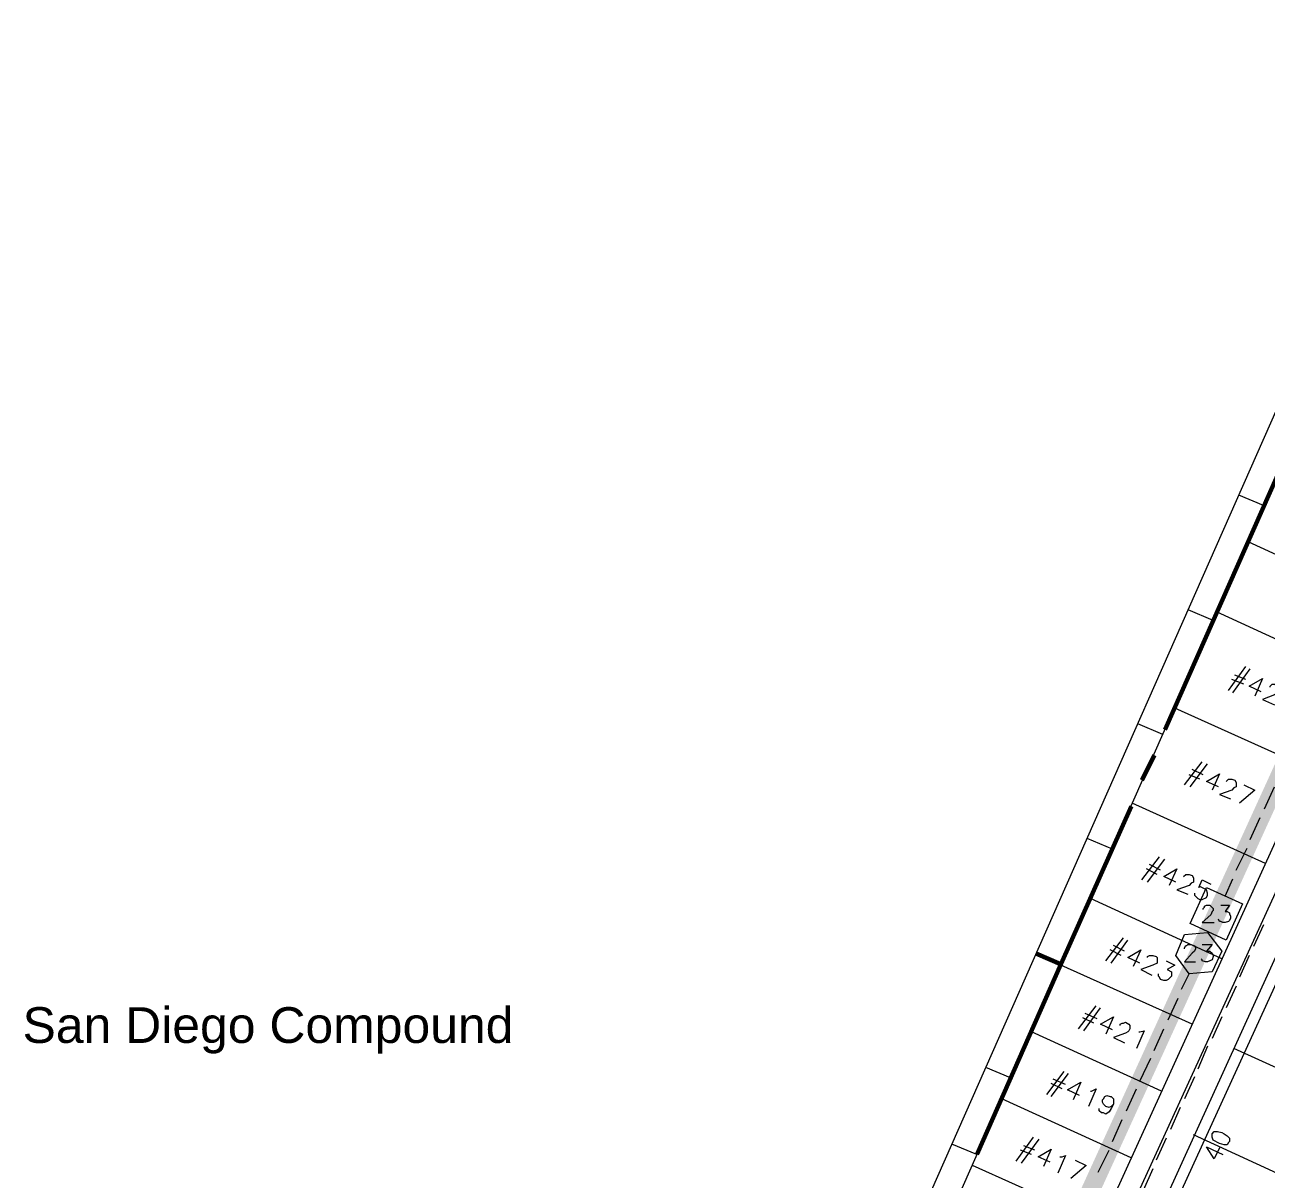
# Model space of a CAD drawing. Header units: millimetres. Extents: x 3.6 to 37.8, y 0.6 to 28.7.
# Drawn here: x 11.083 to 15.813, y 13.231 to 17.63 of the extents above; entities that cross this region are included whole.
import ezdxf

# ---------------------------------------------------------------- set-up
doc = ezdxf.new("R2010")
doc.units = ezdxf.units.MM
for name, color, linetype in [('PDF_0', 7, 'Continuous'), ('PDF_S45$BOUNDARY-NODE', 3, 'Continuous'), ('PDF_S45$Passives-TapOffs', 7, 'Continuous'), ('PDF_S45$strand', 7, 'Continuous'), ('PDF_Text', 4, 'Continuous')]:
    doc.layers.add(name, color=color, linetype=linetype)
for name, color, linetype, true_color in [('PDF_S45$Cable-565', 23, 'Continuous', 0xdd8a6e), ('PDF_S45$LOTS', 254, 'Continuous', 0xdcdcdc), ('PDF_S45$Reverse$not$active', 61, 'Continuous', 0xdfff7f), ('PDF_S45$ROAD', 8, 'Continuous', 0x808080), ('PDF_S45$SDU', 157, 'Continuous', 0x396472)]:
    doc.layers.add(name, color=color, linetype=linetype, true_color=true_color)
doc.styles.add('PDF Swiss721BT-LightCondensed', font='arial.ttf')

msp = doc.modelspace()

# ---------------------------------------------------------------- hatches: boundary and pattern name
at = {"layer": 'PDF_S45$Reverse$not$active', "transparency": 33554559}
for points in [[(14.9517, 12.683), (17.0032, 17.3491), (14.8933, 12.7247)], [(17.0658, 17.3199), (17.0032, 17.3491), (14.9517, 12.683)]]:
    msp.add_hatch(color=256, dxfattribs=at).paths.add_polyline_path(points)

# ---------------------------------------------------------------- linework, layer by layer
at = {"layer": 'PDF_0', "lineweight": 9}
msp.add_lwpolyline([(16.728, 4.7562), (15.4145, 5.3691), (15.6397, 5.8528), (14.5097, 6.3782), (14.418, 6.6451), (13.5381, 7.0579), (13.5631, 7.1538), (12.8543, 7.4707), (12.7083, 7.6625), (12.2538, 7.8418), (12.1454, 7.8835), (13.6757, 11.2403), (14.0927, 12.1576), (14.3596, 12.1826), (14.3554, 12.2118), (14.0969, 12.191), (17.8205, 20.6182)], dxfattribs=at)
at = {"layer": 'PDF_S45$BOUNDARY-NODE', "lineweight": 60}
for points in [[(15.8565, 15.9146), (15.4271, 14.9431)], [(15.3854, 14.8472), (15.3395, 14.7512)], [(15.2978, 14.6512), (15.0309, 14.0507), (14.7098, 13.3252)], [(15.0309, 14.0507), (14.9365, 14.0913)]]:
    msp.add_lwpolyline(points, dxfattribs=at)
at = {"layer": 'PDF_S45$Cable-565', "lineweight": 13}
for points in [[(15.8065, 14.6428), (15.844, 14.7262)], [(15.7523, 14.5261), (15.7898, 14.6095)], [(15.6981, 14.4093), (15.7398, 14.4927)], [(15.6564, 14.3092), (15.6856, 14.376)], [(15.8023, 14.2008), (15.7648, 14.1174)], [(15.7481, 14.0841), (15.7106, 14.0007)], [(15.4896, 13.9548), (15.5188, 14.0132)], [(15.6981, 13.9673), (15.6606, 13.8839)], [(15.4396, 13.8381), (15.4771, 13.9215)], [(15.6439, 13.8506), (15.6064, 13.7672)], [(15.3854, 13.7213), (15.4229, 13.8047)], [(15.5897, 13.738), (15.5521, 13.6504)], [(15.3311, 13.6045), (15.3728, 13.6921)], [(15.2811, 13.492), (15.3186, 13.5754)], [(15.5396, 13.6212), (15.5021, 13.5378)], [(15.4854, 13.5045), (15.4479, 13.4211)], [(15.2269, 13.3752), (15.2644, 13.4586)], [(15.4312, 13.3877), (15.3937, 13.3043)], [(15.1727, 13.2584), (15.2144, 13.3418)], [(15.3812, 13.271), (15.3437, 13.1876)]]:
    msp.add_lwpolyline(points, dxfattribs=at)
at = {"layer": 'PDF_S45$LOTS', "lineweight": 0}
for points in [[(14.2142, 12.2004), (17.9248, 20.5973)], [(15.8023, 15.7979), (15.7084, 15.8381)], [(16.261, 15.4226), (15.744, 15.6603)], [(15.6105, 15.36), (15.5153, 15.4012)], [(16.1401, 15.1557), (15.623, 15.3934)], [(15.9733, 14.7971), (15.4646, 15.0265)], [(15.4187, 14.9264), (15.3235, 14.9671)], [(15.8107, 14.4343), (15.302, 14.6637)], [(15.2269, 14.4885), (15.1302, 14.5294)], [(15.6439, 14.0716), (15.1435, 14.3009)], [(15.0309, 14.0507), (14.9365, 14.0913)], [(15.5313, 13.8214), (15.0309, 14.0465)], [(15.4145, 13.567), (14.9183, 13.7922)], [(16.507, 13.3585), (15.6898, 13.7296)], [(14.8391, 13.6171), (14.7447, 13.6572)], [(15.2978, 13.3127), (14.8057, 13.5378)], [(16.3528, 13.0249), (15.5355, 13.4002)], [(14.7098, 13.3252), (14.6155, 13.3648)], [(15.1852, 13.0625), (14.6932, 13.2835)]]:
    msp.add_lwpolyline(points, dxfattribs=at)
at = {"layer": 'PDF_S45$Passives-TapOffs', "lineweight": 9}
for points in [[(15.6606, 14.1425), (15.523, 14.205), (15.5855, 14.3426), (15.7231, 14.2801)], [(15.6064, 14.0215), (15.5188, 14.0132), (15.4688, 14.0841), (15.5021, 14.1633), (15.5897, 14.1716), (15.6439, 14.1008)]]:
    msp.add_lwpolyline(points, close=True, dxfattribs=at)
for points in [[(15.573, 14.2592), (15.573, 14.2634), (15.5772, 14.2675), (15.5772, 14.2717), (15.5855, 14.2759), (15.598, 14.2759), (15.6105, 14.2634), (15.6105, 14.255), (15.6064, 14.2509), (15.6022, 14.2384), (15.5688, 14.2092), (15.6147, 14.2092)], [(15.6397, 14.2759), (15.6731, 14.2759), (15.6564, 14.2509), (15.6647, 14.2509), (15.6731, 14.2467), (15.6731, 14.2425), (15.6772, 14.2342), (15.6772, 14.2258), (15.6731, 14.2175), (15.6689, 14.2133), (15.6564, 14.2092), (15.6481, 14.2092), (15.6397, 14.2133), (15.6355, 14.2133), (15.6314, 14.2217)], [(15.5021, 14.1091), (15.5021, 14.1133), (15.5063, 14.1216), (15.5104, 14.1216), (15.5146, 14.1258), (15.5271, 14.1258), (15.5355, 14.1216), (15.5396, 14.1216), (15.5438, 14.1133), (15.5438, 14.1091), (15.5396, 14.1008), (15.5313, 14.0924), (15.5021, 14.0591), (15.5438, 14.0591)], [(15.5688, 14.1258), (15.6064, 14.1258), (15.5855, 14.1008), (15.598, 14.1008), (15.6064, 14.0924), (15.6105, 14.0841), (15.6105, 14.0799), (15.6064, 14.0674), (15.5897, 14.0591), (15.5813, 14.0591), (15.5688, 14.0632), (15.5688, 14.0674), (15.5647, 14.0716)]]:
    msp.add_lwpolyline(points, dxfattribs=at)
at = {"layer": 'PDF_S45$Reverse$not$active', "lineweight": 0}
msp.add_lwpolyline([(15.0726, 12.6267), (19.0006, 21.2124), (18.913, 21.4626), (19.3258, 22.3591)], dxfattribs=at)
at = {"layer": 'PDF_S45$ROAD', "lineweight": 0}
msp.add_lwpolyline([(19.134, 21.2937), (15.2519, 12.7664, 0.415028), (15.2691, 12.7189)], format="xyb", dxfattribs=at)
msp.add_lwpolyline([(15.0851, 12.8415), (18.5044, 20.3472)], dxfattribs=at)
at = {"layer": 'PDF_S45$SDU', "lineweight": 0}
for points in [[(15.6689, 15.0932), (15.7356, 15.1849)], [(15.6856, 15.0848), (15.7523, 15.1766)], [(15.7356, 15.1349), (15.6939, 15.1516)], [(15.794, 15.089), (15.7481, 15.1099), (15.7982, 15.139), (15.769, 15.0723)], [(15.7273, 15.1182), (15.6814, 15.1349)], [(15.8274, 15.1057), (15.8274, 15.1099), (15.8357, 15.1182), (15.844, 15.1182), (15.8565, 15.1099), (15.8649, 15.1015), (15.8649, 15.0932), (15.8565, 15.0848), (15.844, 15.0765), (15.7982, 15.0598), (15.844, 15.039)], [(15.5021, 14.7346), (15.5688, 14.8221)], [(15.523, 14.7262), (15.5897, 14.8138)], [(15.5605, 14.7554), (15.5188, 14.7721)], [(15.573, 14.7721), (15.5313, 14.7929)], [(15.6314, 14.7262), (15.5855, 14.7471), (15.6355, 14.7763), (15.6064, 14.7137)], [(15.6606, 14.7471), (15.6689, 14.7554), (15.6814, 14.7554), (15.6939, 14.7512), (15.6981, 14.7429), (15.6981, 14.7262), (15.6898, 14.7221), (15.6814, 14.7137), (15.6355, 14.697), (15.6772, 14.6804)], [(15.7273, 14.7346), (15.769, 14.7137), (15.7106, 14.6637)], [(15.3395, 14.3718), (15.4062, 14.4594)], [(15.3603, 14.3635), (15.4271, 14.451)], [(15.4104, 14.4093), (15.3687, 14.4302)], [(15.3979, 14.3926), (15.3562, 14.4135)], [(15.4688, 14.3635), (15.4229, 14.3843), (15.4729, 14.4135), (15.4437, 14.3509)], [(15.4979, 14.3843), (15.5063, 14.3926), (15.5188, 14.3926), (15.5313, 14.3885), (15.5355, 14.3801), (15.5355, 14.3635), (15.5271, 14.3593), (15.5188, 14.3509), (15.4729, 14.3343), (15.5146, 14.3176)], [(15.5396, 14.3218), (15.5396, 14.3134), (15.5521, 14.3009), (15.5605, 14.2967), (15.5688, 14.2967), (15.5855, 14.3051), (15.5897, 14.3134), (15.5897, 14.3218), (15.5855, 14.3343), (15.5605, 14.3468), (15.5563, 14.3426), (15.5688, 14.3718), (15.6022, 14.3551)], [(15.2019, 14.0632), (15.2686, 14.1508)], [(15.2603, 14.0841), (15.2186, 14.1049)], [(15.2227, 14.0549), (15.2853, 14.1425)], [(15.2728, 14.1008), (15.2311, 14.1216)], [(15.3311, 14.0549), (15.2853, 14.0757), (15.3353, 14.1049), (15.3061, 14.0424)], [(15.3603, 14.0757), (15.3603, 14.0799), (15.3687, 14.0841), (15.3812, 14.0841), (15.3937, 14.0799), (15.3979, 14.0757), (15.3979, 14.0549), (15.3812, 14.0465), (15.3353, 14.0299), (15.377, 14.009)], [(15.4312, 14.0632), (15.4646, 14.0465), (15.4354, 14.0299), (15.4521, 14.0215), (15.4521, 14.0048), (15.4396, 13.9923), (15.4312, 13.9882), (15.4229, 13.9882), (15.4104, 13.9923), (15.4062, 14.0007), (15.402, 14.0048), (15.402, 14.0132)], [(15.0976, 13.8047), (15.1644, 13.8923)], [(15.1185, 13.7964), (15.181, 13.8839)], [(15.1685, 13.8422), (15.1227, 13.8631)], [(15.156, 13.8255), (15.1143, 13.8464)], [(15.2269, 13.8005), (15.181, 13.8214), (15.2311, 13.8506), (15.2019, 13.7838)], [(15.2561, 13.8172), (15.2561, 13.8214), (15.2644, 13.8255), (15.2686, 13.8255), (15.2769, 13.8297), (15.2894, 13.8214), (15.2936, 13.8172), (15.2936, 13.8047), (15.2894, 13.7964), (15.2853, 13.7922), (15.2769, 13.788), (15.2311, 13.7713), (15.2728, 13.7505)], [(15.327, 13.7922), (15.3311, 13.7922), (15.3478, 13.7964), (15.3186, 13.7296)], [(14.9767, 13.5545), (15.0434, 13.6421)], [(14.9934, 13.5462), (15.0601, 13.6337)], [(15.0351, 13.5754), (14.9934, 13.5962)], [(15.0476, 13.592), (15.0017, 13.6129)], [(15.1018, 13.5503), (15.0559, 13.5712), (15.106, 13.6004), (15.0768, 13.5337)], [(15.1435, 13.567), (15.1477, 13.567), (15.1644, 13.5754), (15.1352, 13.5086)], [(15.2311, 13.517), (15.2227, 13.5003), (15.2144, 13.4878), (15.2019, 13.4794), (15.1935, 13.4836), (15.1852, 13.4836), (15.1769, 13.492), (15.1769, 13.5003)], [(14.86, 13.3001), (14.9267, 13.3919)], [(14.9183, 13.3252), (14.8766, 13.3418)], [(14.8808, 13.2918), (14.9475, 13.3835)], [(14.9308, 13.3418), (14.8891, 13.3585)], [(14.9892, 13.296), (14.9434, 13.3168), (14.9934, 13.346), (14.9642, 13.2793)], [(15.0267, 13.3168), (15.0351, 13.3168), (15.0476, 13.321), (15.0184, 13.2543)], [(15.0851, 13.3043), (15.1268, 13.2835), (15.0684, 13.2334)]]:
    msp.add_lwpolyline(points, dxfattribs=at)
msp.add_lwpolyline([(15.2227, 13.5086), (15.2144, 13.5045), (15.2019, 13.5086), (15.1935, 13.517), (15.1894, 13.5253), (15.1894, 13.5337), (15.1935, 13.5378), (15.1977, 13.5462), (15.2061, 13.5503), (15.2186, 13.5462), (15.2227, 13.5462), (15.2311, 13.5378), (15.2311, 13.517)], close=True, dxfattribs=at)
at = {"layer": 'PDF_S45$strand', "color": 254, "lineweight": 0, "true_color": 0xdcdcdc}
msp.add_lwpolyline([(15.8649, 14.009), (15.3061, 12.7873)], dxfattribs=at)
at = {"layer": 'PDF_S45$strand', "lineweight": 0}
msp.add_lwpolyline([(15.6064, 13.3919), (15.6064, 13.4044), (15.6147, 13.4127), (15.6272, 13.4127), (15.6439, 13.4086), (15.6522, 13.4044), (15.6647, 13.3961), (15.6731, 13.3877), (15.6731, 13.3752), (15.6689, 13.371), (15.6647, 13.3627), (15.6522, 13.3627), (15.6355, 13.3669), (15.6105, 13.3794)], close=True, dxfattribs=at)
msp.add_lwpolyline([(15.6355, 13.3502), (15.6147, 13.3085), (15.5855, 13.3544), (15.6481, 13.3252)], dxfattribs=at)

# ---------------------------------------------------------------- texts
at = {"layer": 'PDF_Text', "color": 7, "insert": (11.0741, 13.7981), "char_height": 0.136091, "attachment_point": 4, "style": 'PDF Swiss721BT-LightCondensed'}
msp.add_mtext('San Diego Compound', dxfattribs=at)

doc.saveas('drawing.dxf')
